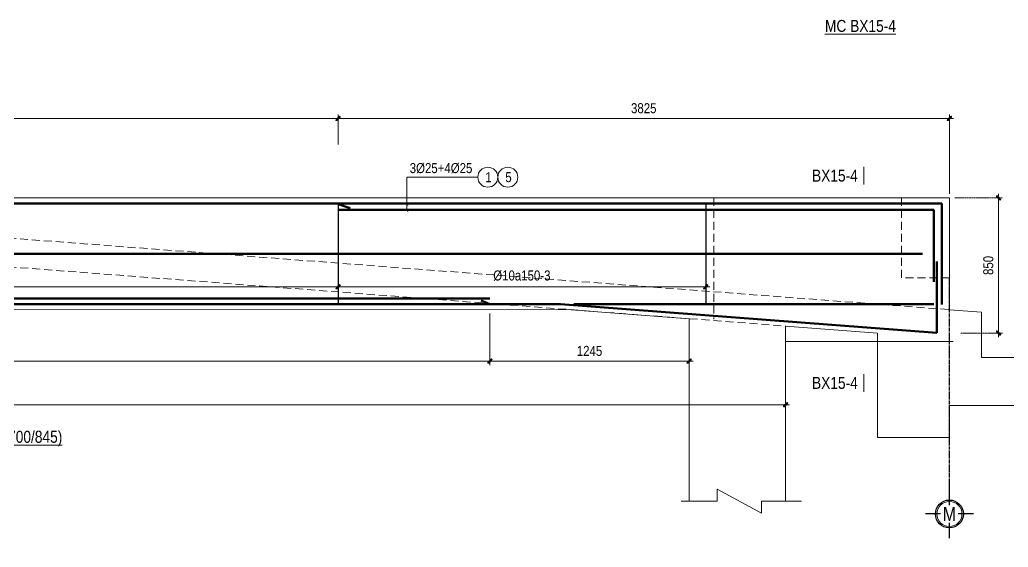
# Model space of a CAD drawing. Header units: millimetres. Extents: x 397144 to 8960116, y 345581 to 674207.
# Drawn here: x 4939984 to 4946168, y 629644 to 632948 of the extents above; entities that cross this region are included whole.
import ezdxf
from ezdxf.enums import TextEntityAlignment as Align
from ezdxf.xclip import XClip

# ---------------------------------------------------------------- set-up
doc = ezdxf.new("R2010")
doc.units = ezdxf.units.MM
doc.header["$XCLIPFRAME"] = 0
doc.header["$PDSIZE"] = -10
for name, pattern in [('CENTER2', [28.575, 19.05, -3.175, 3.175, -3.175]), ('DOT2', [0.125, 0, -0.125]), ('HIDDEN', [0.375, 0.25, -0.125])]:
    doc.linetypes.add(name, pattern=pattern)
doc.layers.get('0').update_dxf_attribs({"linetype": 'CONTINUOUS'})
doc.layers.get('Defpoints').update_dxf_attribs({"color": 12, "linetype": 'CONTINUOUS'})
doc.layers.add("'S_Concrete_Center_1", color=8, linetype='CENTER2')
doc.layers.add('8', color=8, linetype='CONTINUOUS')
for name, color, linetype, lineweight in [('2', 2, 'CONTINUOUS', 20), ('CDAI', 8, 'CONTINUOUS', 30), ('CTHEP', 2, 'CONTINUOUS', 50), ('DBAO', 3, 'CONTINUOUS', 20), ('DGIONG', 4, 'CONTINUOUS', 13), ('KTH', 150, 'CONTINUOUS', 5), ('Net khuat', 8, 'HIDDEN', 13), ('STICK', 1, 'CONTINUOUS', 9), ('TEXT', 7, 'CONTINUOUS', 15)]:
    doc.layers.add(name, color=color, linetype=linetype, lineweight=lineweight)
doc.styles.add('HELVECONDENSE', font='VHELVCN_0.TTF')
doc.styles.add('Star-HelCon', font='VHELVCN_0.TTF')
doc.styles.add('TTP-HelCon', font='VHELVCN_0.TTF')
doc.styles.add('VNI-HELVE-CONDENSE', font='VHELVCN_0.TTF')
doc.dimstyles.new('kc-25', dxfattribs={"dimtxt": 62.5, "dimasz": 20, "dimexe": 20, "dimexo": 50, "dimgap": 25, "dimtad": 3, "dimdec": 0, "dimzin": 0, "dimdsep": 46, "dimtxsty": 'VNI-HELVE-CONDENSE', "dimblk": 'DIM', "dimcen": 2.5, "dimclrd": 256, "dimclre": 154, "dimclrt": 7, "dimaunit": 1, "dimadec": 0, "dimazin": 0, "dimtfac": 1, "dimtdec": 0, "dimtix": 1, "dimtmove": 0, "dimatfit": 3, "dimldrblk": 'DOT', "dimfxl": 1, "dimtolj": 1, "dimtzin": 0, "dimarcsym": 0})
doc.dimstyles.new('TTP-25', dxfattribs={"dimscale": 25, "dimtxt": 2.5, "dimasz": 1, "dimexe": 1, "dimexo": 1, "dimgap": 0.09, "dimtad": 0, "dimdec": 4, "dimrnd": 5, "dimzin": 9, "dimdsep": 46, "dimtxsty": 'TTP-HelCon', "dimblk": 'Stick1', "dimcen": 0.09, "dimdle": 1.5, "dimclrd": 256, "dimclre": 256, "dimclrt": 7, "dimadec": 0, "dimazin": 0, "dimtfac": 1, "dimtdec": 4, "dimtmove": 0, "dimatfit": 3, "dimldrblk": '_ArchTick1', "dimfxl": 1, "dimtvp": 1, "dimtolj": 1, "dimtzin": 0, "dimarcsym": 0})

# ---------------------------------------------------------------- blocks, each defined once
blk = doc.blocks.new('BY-18')
at = {"layer": 'CTHEP'}
blk.add_lwpolyline([(5214555.59356, 546376.57918), (5214555.59356, 547004.7664), (5137865.59357, 547004.84194)], dxfattribs=at)
blk = doc.blocks.new('Stick1')
at = {"layer": 'STICK'}
h = blk.add_hatch(color=256, dxfattribs=at)
edge = h.paths.add_edge_path()
edge.add_line((0.3, 0.5), (-0.5, -0.3))
edge.add_arc((-0.4, -0.4), 0.141, 135, 315)
edge.add_line((-0.3, -0.5), (0.5, 0.3))
edge.add_arc((0.4, 0.4), 0.141, 315, 495)
blk.add_line((1, 0), (-1, 0), dxfattribs=at)
blk.add_lwpolyline([(0.3, 0.5), (-0.5, -0.3, 1), (-0.3, -0.5), (0.5, 0.3, 1), (0.3, 0.5, 1)], format="xyb", dxfattribs=at)
blk = doc.blocks.new('*D8868')
at = {"layer": 'Defpoints', "color": 0, "transparency": 16777216}
for p in [(17511.1, 1197.4), (13686.3, 1008.4), (17511.1, 699.9)]:
    blk.add_point(p, dxfattribs=at)
at = {"layer": 'KTH', "lineweight": -2, "transparency": 16777216}
for p, q in [((13686.3, 1033.4), (13686.3, 1222.4)), ((13711.3, 1197.4), (17486.1, 1197.4)), ((17511.1, 724.9), (17511.1, 1222.4))]:
    blk.add_line(p, q, dxfattribs=at)
at = {"layer": 'KTH', "lineweight": -2, "transparency": 16777216, "xscale": 25, "yscale": 25, "zscale": 25, "rotation": 180}
blk.add_blockref('Stick1', (13686.3, 1197.4), dxfattribs=at)
at = {"layer": 'KTH', "lineweight": -2, "transparency": 16777216, "xscale": 25, "yscale": 25, "zscale": 25}
blk.add_blockref('Stick1', (17511.1, 1197.4), dxfattribs=at)
at = {"layer": 'KTH', "color": 7, "transparency": 16777216, "insert": (15598.7, 1261.2), "char_height": 62.5, "attachment_point": 5, "style": 'TTP-HelCon'}
blk.add_mtext('\\A1;3825', dxfattribs=at)
blk = doc.blocks.new('_ArchTick1')
at = {"color": 0, "const_width": 3.81}
blk.add_lwpolyline([(-12.7, -12.7), (12.7, 12.7)], dxfattribs=at)
blk = doc.blocks.new('*D8869')
at = {"layer": 'Defpoints', "color": 0, "transparency": 16777216}
for p in [(5186.3, -370), (16486.3, -370), (16486.3, -595.3)]:
    blk.add_point(p, dxfattribs=at)
at = {"layer": 'KTH', "lineweight": -2, "transparency": 16777216}
for p, q in [((5186.3, -395), (5186.3, -620.3)), ((16486.3, -395), (16486.3, -620.3)), ((5211.3, -595.3), (16461.3, -595.3))]:
    blk.add_line(p, q, dxfattribs=at)
at = {"layer": 'KTH', "lineweight": -2, "transparency": 16777216, "xscale": 25, "yscale": 25, "zscale": 25, "rotation": 180}
blk.add_blockref('Stick1', (5186.3, -595.3), dxfattribs=at)
at = {"layer": 'KTH', "lineweight": -2, "transparency": 16777216, "xscale": 25, "yscale": 25, "zscale": 25}
blk.add_blockref('Stick1', (16486.3, -595.3), dxfattribs=at)
at = {"layer": 'KTH', "color": 7, "transparency": 16777216, "insert": (10836.3, -531.5), "char_height": 62.5, "attachment_point": 5, "style": 'TTP-HelCon'}
blk.add_mtext('\\A1;11300', dxfattribs=at)
blk = doc.blocks.new('*D8849')
at = {"layer": 'Defpoints', "color": 0, "transparency": 16777216}
for p in [(13686.3, 471), (15986.3, 471), (13686.3, 143)]:
    blk.add_point(p, dxfattribs=at)
at = {"layer": 'KTH', "lineweight": -2, "transparency": 16777216}
for p, q in [((13686.3, 446), (13686.3, 118)), ((15986.3, 446), (15986.3, 118)), ((15961.3, 143), (13711.3, 143))]:
    blk.add_line(p, q, dxfattribs=at)
at = {"layer": 'KTH', "lineweight": -2, "transparency": 16777216, "xscale": 25, "yscale": 25, "zscale": 25, "rotation": 180}
blk.add_blockref('Stick1', (13686.3, 143), dxfattribs=at)
at = {"layer": 'KTH', "lineweight": -2, "transparency": 16777216, "xscale": 25, "yscale": 25, "zscale": 25}
blk.add_blockref('Stick1', (15986.3, 143), dxfattribs=at)
at = {"layer": 'KTH', "color": 7, "transparency": 16777216, "insert": (14836.3, 212.9), "char_height": 62.5, "attachment_point": 5, "style": 'TTP-HelCon'}
blk.add_mtext('\\A1;Þ10a150-3', dxfattribs=at)
blk = doc.blocks.new('*D8851')
at = {"layer": 'Defpoints', "color": 0, "transparency": 16777216}
for p in [(7986.3, 471), (13686.3, 471), (13686.3, 143)]:
    blk.add_point(p, dxfattribs=at)
at = {"layer": 'KTH', "lineweight": -2, "transparency": 16777216}
for p, q in [((7986.3, 446), (7986.3, 118)), ((13686.3, 446), (13686.3, 118)), ((8011.3, 143), (13661.3, 143))]:
    blk.add_line(p, q, dxfattribs=at)
at = {"layer": 'KTH', "lineweight": -2, "transparency": 16777216, "xscale": 25, "yscale": 25, "zscale": 25, "rotation": 180}
blk.add_blockref('Stick1', (7986.3, 143), dxfattribs=at)
at = {"layer": 'KTH', "lineweight": -2, "transparency": 16777216, "xscale": 25, "yscale": 25, "zscale": 25}
blk.add_blockref('Stick1', (13686.3, 143), dxfattribs=at)
at = {"layer": 'KTH', "color": 7, "transparency": 16777216, "insert": (10836.3, 212.9), "char_height": 62.5, "attachment_point": 5, "style": 'TTP-HelCon'}
blk.add_mtext('\\A1;Þ10a200-3', dxfattribs=at)
blk = doc.blocks.new('*D8852')
at = {"layer": 'Defpoints', "color": 0, "transparency": 16777216}
for p in [(7986.3, 1197.4), (7986.3, 1008.4), (13686.3, 1008.4)]:
    blk.add_point(p, dxfattribs=at)
at = {"layer": 'KTH', "lineweight": -2, "transparency": 16777216}
for p, q in [((7986.3, 1033.4), (7986.3, 1222.4)), ((13661.3, 1197.4), (8011.3, 1197.4)), ((13686.3, 1033.4), (13686.3, 1222.4))]:
    blk.add_line(p, q, dxfattribs=at)
at = {"layer": 'KTH', "lineweight": -2, "transparency": 16777216, "xscale": 25, "yscale": 25, "zscale": 25, "rotation": 180}
blk.add_blockref('Stick1', (7986.3, 1197.4), dxfattribs=at)
at = {"layer": 'KTH', "lineweight": -2, "transparency": 16777216, "xscale": 25, "yscale": 25, "zscale": 25}
blk.add_blockref('Stick1', (13686.3, 1197.4), dxfattribs=at)
at = {"layer": 'KTH', "color": 7, "transparency": 16777216, "insert": (10836.3, 1261.2), "char_height": 62.5, "attachment_point": 5, "style": 'TTP-HelCon'}
blk.add_mtext('\\A1;5700', dxfattribs=at)
blk = doc.blocks.new('DIM')
h = blk.add_hatch(color=1)
h.paths.add_polyline_path([(0.49, 0.29, 1), (0.29, 0.49), (-0.19, 0), (0.19, 0)])
h.paths.add_polyline_path([(0.19, 0), (-0.19, 0), (-0.49, -0.29, 1), (-0.29, -0.49)])
at = {"color": 9}
for p, q in [((-0.19, 0), (-1.5, 0)), ((0.19, 0), (1.5, 0))]:
    blk.add_line(p, q, dxfattribs=at)
at = {"color": 1}
for p, q in [((-0.49, -0.29), (0.29, 0.49)), ((-0.29, -0.49), (0.49, 0.29)), ((-0.19, 0), (0.19, 0))]:
    blk.add_line(p, q, dxfattribs=at)
blk.add_arc((-0.39, -0.39), 0.138, 135, 315, dxfattribs=at)
blk = doc.blocks.new('*D8861')
at = {"layer": 'Defpoints', "color": 0, "transparency": 16777216}
for p in [(14636.3, 0), (15882.8, -56.5), (14636.3, -322.4)]:
    blk.add_point(p, dxfattribs=at)
at = {"layer": 'KTH', "lineweight": -2, "transparency": 16777216}
for p, q in [((14636.3, -25), (14636.3, -347.4)), ((15882.8, -81.5), (15882.8, -347.4)), ((15857.8, -322.4), (14661.3, -322.4))]:
    blk.add_line(p, q, dxfattribs=at)
at = {"layer": 'KTH', "lineweight": -2, "transparency": 16777216, "xscale": 25, "yscale": 25, "zscale": 25, "rotation": 180}
blk.add_blockref('Stick1', (14636.3, -322.4), dxfattribs=at)
at = {"layer": 'KTH', "lineweight": -2, "transparency": 16777216, "xscale": 25, "yscale": 25, "zscale": 25}
blk.add_blockref('Stick1', (15882.8, -322.4), dxfattribs=at)
at = {"layer": 'KTH', "color": 7, "transparency": 16777216, "insert": (15259.6, -258.6), "char_height": 62.5, "attachment_point": 5, "style": 'TTP-HelCon'}
blk.add_mtext('\\A1;1245', dxfattribs=at)
blk = doc.blocks.new('*D8862')
at = {"layer": 'Defpoints', "color": 0, "transparency": 16777216}
for p in [(7036.3, 0), (14636.3, -25), (14636.3, -322.4)]:
    blk.add_point(p, dxfattribs=at)
at = {"layer": 'KTH', "lineweight": -2, "transparency": 16777216}
for p, q in [((7036.3, -25), (7036.3, -347.4)), ((14636.3, -50), (14636.3, -347.4)), ((7061.3, -322.4), (14611.3, -322.4))]:
    blk.add_line(p, q, dxfattribs=at)
at = {"layer": 'KTH', "lineweight": -2, "transparency": 16777216, "xscale": 25, "yscale": 25, "zscale": 25, "rotation": 180}
blk.add_blockref('Stick1', (7036.3, -322.4), dxfattribs=at)
at = {"layer": 'KTH', "lineweight": -2, "transparency": 16777216, "xscale": 25, "yscale": 25, "zscale": 25}
blk.add_blockref('Stick1', (14636.3, -322.4), dxfattribs=at)
at = {"layer": 'KTH', "color": 7, "transparency": 16777216, "insert": (10836.3, -258.6), "char_height": 62.5, "attachment_point": 5, "style": 'TTP-HelCon'}
blk.add_mtext('\\A1;7600', dxfattribs=at)
blk = doc.blocks.new('MC')
at = {"layer": 'CTHEP', "const_width": 10}
blk.add_lwpolyline([(0, 150), (0, 0)], dxfattribs=at)
at = {"layer": 'TEXT', "style": 'TTP-HelCon'}
blk.add_attdef('A', text='', height=100, dxfattribs=at).set_placement((-50, 25.5), align=Align.RIGHT)
blk = doc.blocks.new('dau truc')
blk.add_circle((0, 0), 180)
at = {"layer": '8'}
for p, q in [((0, 127), (0, 345)), ((-127, 0), (-345, 0)), ((345, 0), (127, 0)), ((0, -345), (0, -127))]:
    blk.add_line(p, q, dxfattribs=at)
blk.add_circle((0, 0), 200, dxfattribs=at)
at = {"layer": 'TEXT', "style": 'HELVECONDENSE'}
blk.add_attdef('A', text='', height=233, dxfattribs=at).set_placement((0, 0), align=Align.MIDDLE)
blk = doc.blocks.new('*D8863')
at = {"layer": 'Defpoints', "color": 0, "ltscale": 0.8, "transparency": 16777216}
for p in [(17518.4, 699.9), (17818.4, 699.9), (17555.9, -146.3)]:
    blk.add_point(p, dxfattribs=at)
at = {"layer": 'KTH', "linetype": 'DOT2', "lineweight": -2, "ltscale": 0.8, "transparency": 16777216}
for p, q in [((17543.4, 699.9), (17843.4, 699.9)), ((17580.9, -146.3), (17843.4, -146.3))]:
    blk.add_line(p, q, dxfattribs=at)
at = {"layer": 'KTH', "lineweight": -2, "ltscale": 0.8, "transparency": 16777216}
blk.add_line((17818.4, -121.3), (17818.4, 674.9), dxfattribs=at)
at = {"layer": 'KTH', "lineweight": -2, "ltscale": 0.8, "transparency": 16777216, "xscale": 25, "yscale": 25, "zscale": 25}
for p, rotation in [((17818.4, 699.9), 90), ((17818.4, -146.3), 270)]:
    blk.add_blockref('Stick1', p, dxfattribs=dict(at, rotation=rotation))
at = {"layer": 'KTH', "color": 7, "ltscale": 0.8, "transparency": 16777216, "insert": (17754.6, 276.8), "char_height": 62.5, "attachment_point": 5, "rotation": 90, "style": 'TTP-HelCon'}
blk.add_mtext('\\A1;\\A1;\\A1;850', dxfattribs=at)
blk = doc.blocks.new('BX-15')
at = {"layer": "'S_Concrete_Center_1"}
blk.add_line((17511.12152, -1161.57251), (17511.12152, 199.85938), dxfattribs=at)
at = {"layer": 'CDAI', "ltscale": 52.5}
for p, q in [((13686.34801, 665), (13686.34801, 35)), ((15986.348, 665), (15986.348, 35))]:
    blk.add_line(p, q, dxfattribs=at)
at = {"layer": 'CTHEP'}
for p, q in [((17463.04226, 665), (-433.52695, 665)), ((13761.34801, 636), (13686.34801, 661)), ((17413.04226, 625), (13686.34801, 625)), ((17413.04226, 175.02664), (17413.04226, 625)), ((17463.04226, 33.0797), (17463.04226, 665)), ((-315.68757, 350), (17343.61239, 350)), ((17432.06244, -144.54549), (17432.06244, 301.30607)), ((7036.348, 70), (14636.34801, 70)), ((-353.93397, 35), (15078.0234, 35)), ((14636.34801, 35), (14582.07471, 58.01526)), ((15078.0234, 35), (17432.06244, -144.54549))]:
    blk.add_line(p, q, dxfattribs=at)
blk.add_lwpolyline([(15162.22489, 35), (17413.04226, 35)], dxfattribs=at)
at = {"layer": 'DBAO'}
for p, q in [((4736.348, 700), (17511.12152, 700)), ((17511.12152, 700), (17511.12152, -0.13976)), ((15143.85055, -0.10785), (8331.51847, 0)), ((15882.79529, -56.46809), (15143.85055, -0.10785)), ((15882.79529, -56.46809), (15882.79529, -1199.60964)), ((17511.12152, -0.13976), (17712.45647, -15.49582)), ((17712.45647, -300.16525), (17712.45647, -15.49582)), ((17061.12152, -146.3405), (16486.348, -102.5018)), ((16486.348, -102.5018), (16486.348, -1199.60964)), ((17061.12152, -800.16572), (17061.12152, -146.3405)), ((17712.45647, -300.16525), (18004.03047, -300.16404)), ((18004.03172, -600.16518), (17511.12152, -600.16744)), ((17511.12152, -800.16545), (17511.12152, -600.16744)), ((17061.12152, -800.16572), (17511.12152, -800.16545))]:
    blk.add_line(p, q, dxfattribs=at)
at = {"layer": 'DGIONG'}
blk.add_lwpolyline([(15833.44491, -1199.60964), (16058.44491, -1199.60964), (16058.44491, -1124.60964), (16336.348, -1274.60964), (16336.348, -1199.60964), (16586.46877, -1199.60964)], dxfattribs=at)
for centre in [(14623.5704, 829.50911), (14748.5704, 829.50911)]:
    blk.add_circle(centre, 62.5, dxfattribs=at)
at = {"layer": 'KTH', "ltscale": 0.8}
blk.add_line((17534.24802, -199.18615), (16486.348, -199.18615), dxfattribs=at)
at = {"layer": 'Net khuat', "ltscale": 200}
for p, q in [((8331.51847, 700), (17511.12152, -0.13976)), ((16036.348, 700), (16036.348, -59.59008)), ((8332.79528, 519.37981), (16486.348, -102.5018))]:
    blk.add_line(p, q, dxfattribs=at)
blk.add_lwpolyline([(17511.12152, 199.85938), (17211.12152, 199.85942), (17211.12152, 699.85942), (17511.12152, 699.85938)], close=True, dxfattribs=at)
at = {"xscale": 0.75, "yscale": 0.75, "zscale": 0.75}
for p in [(16975.4665, 782.89434), (16975.4665, -515.17162)]:
    blk.add_blockref('MC', p, dxfattribs=at).add_auto_attribs({'A': 'BX15-4'})
at = {"layer": '2', "ltscale": 300}
ref = blk.add_blockref('dau truc', (17511.12152, -1279.57529), dxfattribs=dict(at, xscale=0.4367131292819977, yscale=0.4367131292819977, zscale=0.4367131292819977))
ref.add_attrib('A', 'M', dxfattribs={"layer": 'TEXT', "height": 87.5, "style": 'HELVECONDENSE'}).set_placement((17511.12152, -1279.57529), align=Align.MIDDLE)
at = {"layer": 'TEXT', "style": 'TTP-HelCon'}
blk.add_text('3Þ25+4Þ25', height=62.5, dxfattribs=at).set_placement((14134.56838, 855.36205))
at = {"layer": 'TEXT', "style": 'Star-HelCon'}
for s, p in [('1', (14627.73707, 829.50911)), ('5', (14752.73707, 829.50911))]:
    blk.add_text(s, height=62.5, dxfattribs=at).set_placement(p, align=Align.MIDDLE)
at = {"layer": 'TEXT', "style": 'TTP-HelCon'}
blk.add_text('%%UDT1-BX-15(400x700/845)', height=75, dxfattribs=at).set_placement((11469.53922, -833.69939), align=Align.CENTER)
at = {"layer": 'KTH'}
for base, p1, p2, picture, middle in [((7986.348, 1197.39434), (13686.34801, 1008.39434), (7986.348, 1008.39434), '*D8852', (10836.34801, 1261.22767)), ((14636.34801, -322.44265), (7036.348, 0), (14636.34801, -25), '*D8862', (10836.34801, -258.60932)), ((16486.348, -595.32083), (5186.34801, -370), (16486.348, -370), '*D8869', (10836.34801, -531.4875))]:
    dim = blk.add_linear_dim(base=base, p1=p1, p2=p2, dimstyle='TTP-25', override={"dimtmove": 1}, dxfattribs=at)
    dim.commit()
    dim.dimension.update_dxf_attribs({"geometry": picture, "text_midpoint": middle})
for base, p1, p2, picture, middle in [((17511.12152, 1197.39434), (13686.34801, 1008.39434), (17511.12152, 699.85938), '*D8868', (15598.73477, 1261.22767)), ((14636.34801, -322.44265), (15882.79529, -56.46809), (14636.34801, 0), '*D8861', (15259.57165, -258.60932))]:
    dim = blk.add_linear_dim(base=base, p1=p1, p2=p2, angle=180, dimstyle='TTP-25', override={"dimtmove": 1}, dxfattribs=at)
    dim.commit()
    dim.dimension.update_dxf_attribs({"geometry": picture, "text_midpoint": middle})
at = {"layer": 'KTH', "ltscale": 0.8}
dim = blk.add_linear_dim(base=(17818.44672, 699.85942), p1=(17555.85047, -146.3405), p2=(17518.44672, 699.85942), angle=90, text='\\A1;\\A1;850', dimstyle='TTP-25', dxfattribs=at)
dim.commit()
dim.dimension.update_dxf_attribs({"geometry": '*D8863', "text_midpoint": (17754.61338, 276.75946)})
at = {"layer": 'KTH'}
dim = blk.add_linear_dim(base=(13686.34801, 142.97507), p1=(7986.348, 470.97674), p2=(13686.34801, 470.97674), text='Þ10a200-3', dimstyle='TTP-25', override={"dimtmove": 1}, dxfattribs=at)
dim.commit()
dim.dimension.update_dxf_attribs({"geometry": '*D8851', "text_midpoint": (10836.34801, 212.89173)})
dim = blk.add_linear_dim(base=(13686.34801, 142.97507), p1=(15986.348, 470.97674), p2=(13686.34801, 470.97674), angle=180, text='Þ10a150-3', dimstyle='TTP-25', override={"dimtmove": 1}, dxfattribs=at)
dim.commit()
dim.dimension.update_dxf_attribs({"geometry": '*D8849', "text_midpoint": (14836.34801, 212.89173)})
at = {"layer": 'DGIONG'}
for points in [[(14116.05661, 661), (14116.05635, 829.50911), (14561.0704, 829.50911)], [(14116.05661, 621), (14116.05635, 829.50911), (14561.0704, 829.50911)]]:
    blk.add_leader(points, dimstyle='kc-25', override={"dimtad": 0, "dimldrblk": 'ArchTick', "dimfxl": 100, "dimarcsym": 1}, dxfattribs=at)

msp = doc.modelspace()

# ---------------------------------------------------------------- block references
at = {"layer": 'CDAI'}
ref = msp.add_blockref('BY-18', (-202263.751, 82747.25908), dxfattribs=at)
XClip(ref).set_block_clipping_path([(5200199.5271096909, 545344.4644517149), (5214738.8086302299, 547704.4349580166)])
at = {"layer": 'KTH'}
ref = msp.add_blockref('BX-15', (4928288.72274, 631132.00641), dxfattribs=at)
XClip(ref).set_block_clipping_path([(4951.9261931134, -1540.1474881489), (18417.4398798877, 1586.6231655293)])

# ---------------------------------------------------------------- texts
at = {"layer": 'TEXT', "style": 'TTP-HelCon'}
msp.add_text('%%UMC BX15-4', height=75, dxfattribs=at).set_placement((4945243.20978, 632871.44352), align=Align.CENTER)

doc.saveas('drawing.dxf')
